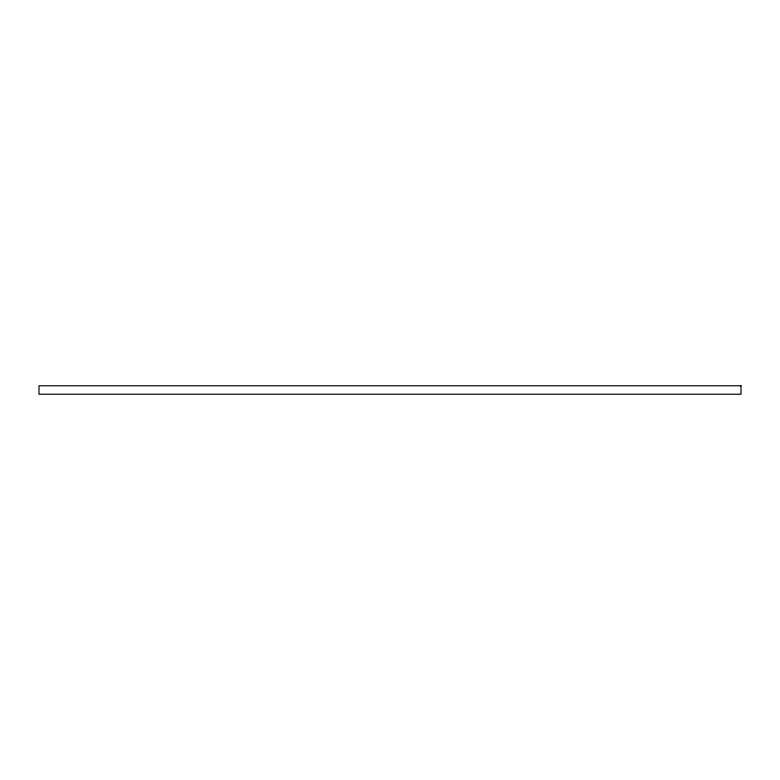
<?xml version="1.0" encoding="UTF-8"?>
<svg xmlns="http://www.w3.org/2000/svg" width="780" height="780" viewBox="0 0 780 780"><rect width="100%" height="100%" fill="white"/><g stroke="black" fill="none" stroke-linecap="round" stroke-linejoin="round"><path stroke-width="1.17" d="M741 385.769L39 385.769L39 394.231L741 394.231L741 385.769"/></g></svg>
